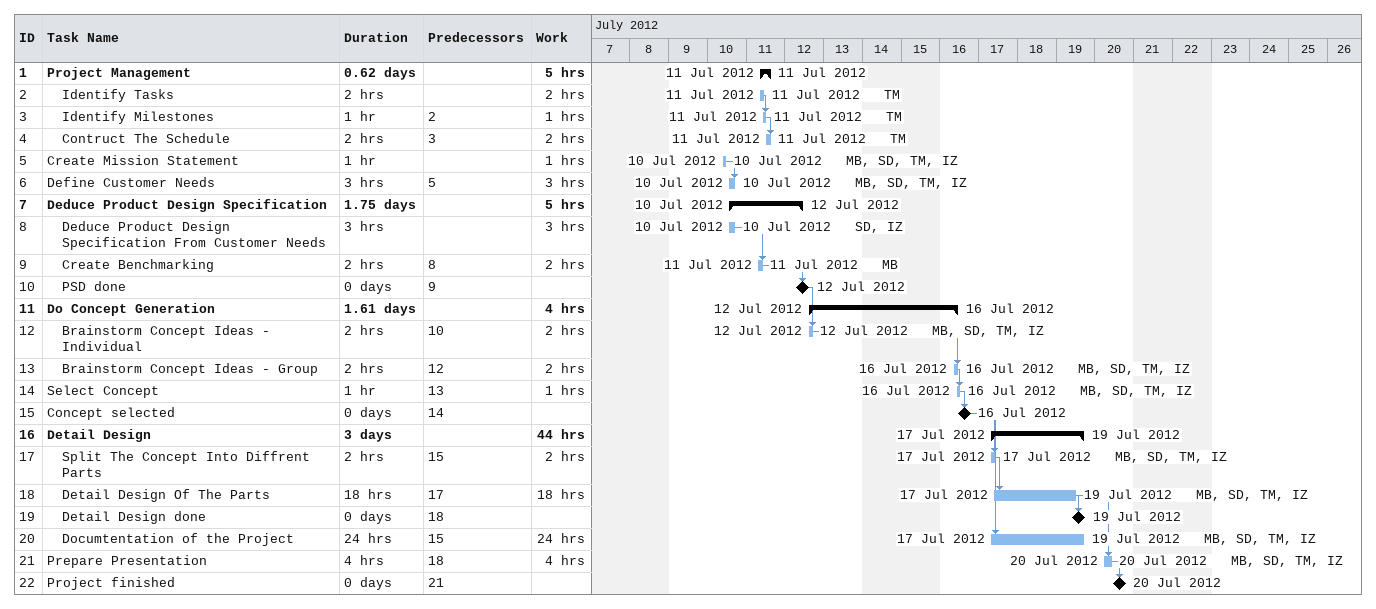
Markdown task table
| ID | Level | Task | Duration | Start | Finish | Predecessors | Resources | Work (h) |
|---|---|---|---|---|---|---|---|---|
| 1 | 1 | **Project Management** | 0.62d | 2012-07-11 | 2012-07-11 |  |  | 5 |
| 2 | 2 | Identify Tasks | 2h | 2012-07-11 | 2012-07-11 |  | TM | 2 |
| 3 | 2 | Identify Milestones | 1h | 2012-07-11 | 2012-07-11 | 2 | TM | 1 |
| 4 | 2 | Contruct The Schedule | 2h | 2012-07-11 | 2012-07-11 | 3 | TM | 2 |
| 5 | 1 | Create Mission Statement | 1h | 2012-07-10 | 2012-07-10 |  | MB, SD, TM, IZ | 1 |
| 6 | 1 | Define Customer Needs | 3h | 2012-07-10 | 2012-07-10 | 5 | MB, SD, TM, IZ | 3 |
| 7 | 1 | **Deduce Product Design Specification** | 1.75d | 2012-07-10 | 2012-07-12 |  |  | 5 |
| 8 | 2 | Deduce Product Design Specification From Customer Needs | 3h | 2012-07-10 | 2012-07-10 |  | SD, IZ | 3 |
| 9 | 2 | Create Benchmarking | 2h | 2012-07-11 | 2012-07-11 | 8 | MB | 2 |
| 10 | 2 | PSD done | 0d | 2012-07-12 | 2012-07-12 | 9 |  |  |
| 11 | 1 | **Do Concept Generation** | 1.61d | 2012-07-12 | 2012-07-16 |  |  | 4 |
| 12 | 2 | Brainstorm Concept Ideas - Individual | 2h | 2012-07-12 | 2012-07-12 | 10 | MB, SD, TM, IZ | 2 |
| 13 | 2 | Brainstorm Concept Ideas - Group | 2h | 2012-07-16 | 2012-07-16 | 12 | MB, SD, TM, IZ | 2 |
| 14 | 1 | Select Concept | 1h | 2012-07-16 | 2012-07-16 | 13 | MB, SD, TM, IZ | 1 |
| 15 | 1 | Concept selected | 0d | 2012-07-16 | 2012-07-16 | 14 |  |  |
| 16 | 1 | **Detail Design** | 3d | 2012-07-17 | 2012-07-19 |  |  | 44 |
| 17 | 2 | Split The Concept Into Diffrent Parts | 2h | 2012-07-17 | 2012-07-17 | 15 | MB, SD, TM, IZ | 2 |
| 18 | 2 | Detail Design Of The Parts | 18h | 2012-07-17 | 2012-07-19 | 17 | MB, SD, TM, IZ | 18 |
| 19 | 2 | Detail Design done | 0d | 2012-07-19 | 2012-07-19 | 18 |  |  |
| 20 | 2 | Documtentation of the Project | 24h | 2012-07-17 | 2012-07-19 | 15 | MB, SD, TM, IZ | 24 |
| 21 | 1 | Prepare Presentation | 4h | 2012-07-20 | 2012-07-20 | 18 | MB, SD, TM, IZ | 4 |
| 22 | 1 | Project finished | 0d | 2012-07-20 | 2012-07-20 | 21 |  |  |
